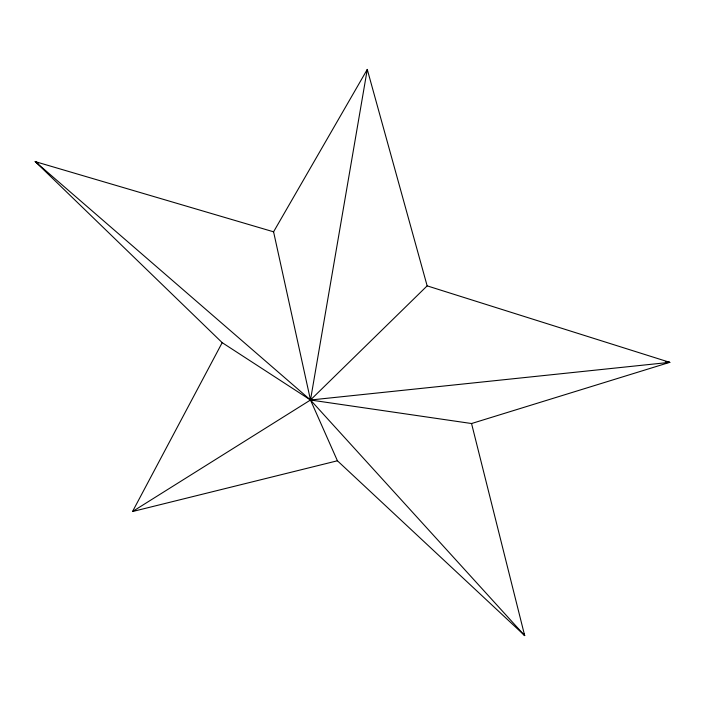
<?xml version="1.0" encoding="UTF-8"?>
<svg xmlns="http://www.w3.org/2000/svg" width="705" height="705" viewBox="0 0 705 705"><rect width="100%" height="100%" fill="white"/><g stroke="black" fill="none" stroke-linecap="round" stroke-linejoin="round"><path stroke-width="1.06" d="M471.548 423.529L669.75 362.344L427.151 285.86L367.27 69.425L310.491 400.008L337.422 460.779L524.67 635.575L471.548 423.529L310.491 400.008L222.19 342.656L35.25 161.621L273.575 231.813L310.491 400.008L524.67 635.575L523.683 633.61M337.422 460.779L132.531 511.53L222.19 342.656M273.575 231.813L367.27 69.425M427.151 285.86L310.491 400.008L132.531 511.53M665.397 361.718L669.75 362.344L310.491 400.008L35.25 161.621L38.229 163.04M667.556 362.247L669.75 362.344M35.25 161.621L37.136 162.758M523.507 633.716L524.67 635.575"/></g></svg>
